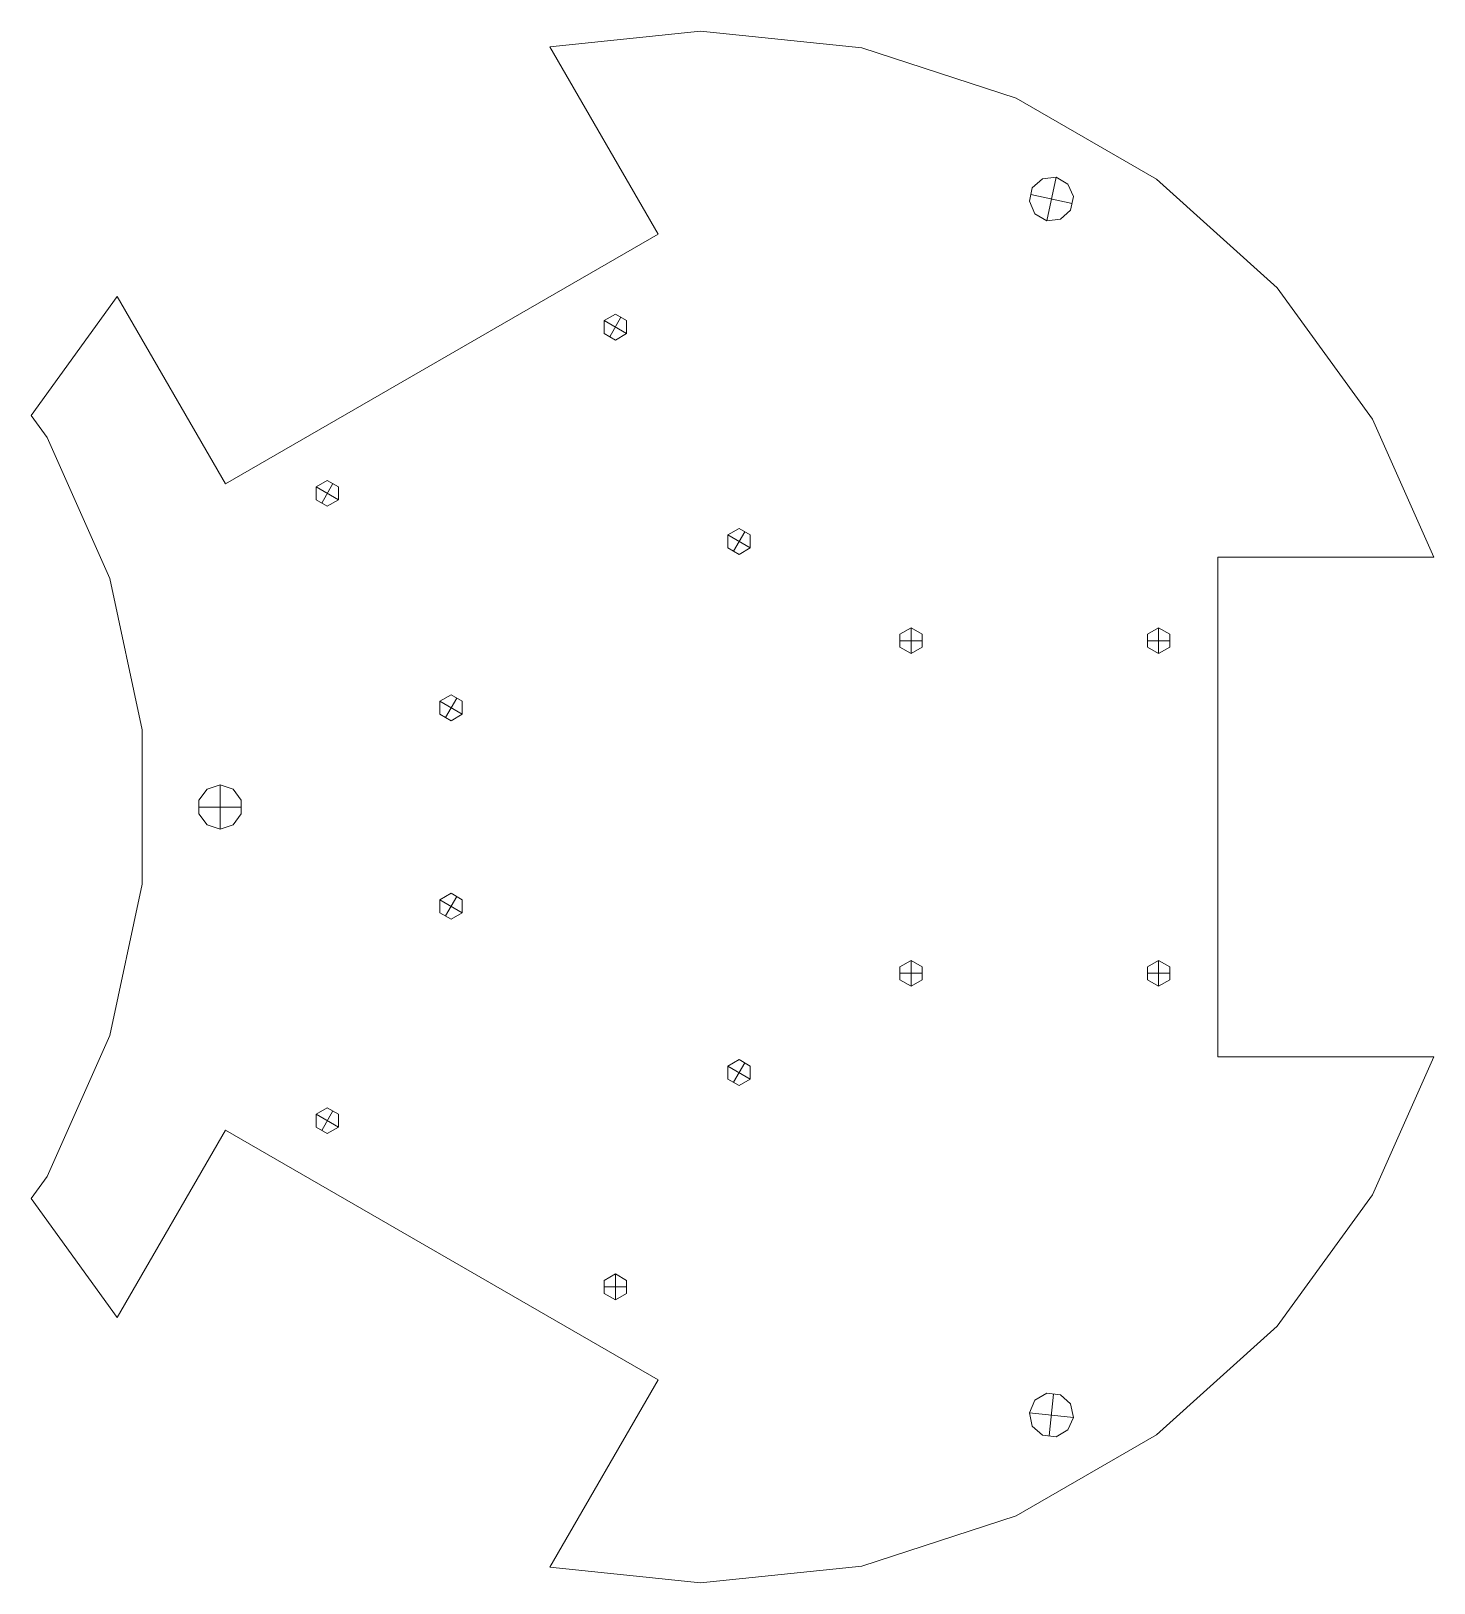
# Model space of a CAD drawing. Header units: millimetres. Extents: x -91 to 99, y -105 to 105.
import ezdxf

# ---------------------------------------------------------------- set-up
doc = ezdxf.new("R2010")
doc.units = ezdxf.units.MM
doc.layers.get('0').update_dxf_attribs({"linetype": 'CONTINUOUS', "lineweight": 0})
doc.layers.add('hole cross hairs', color=7, linetype='CONTINUOUS', lineweight=0)

msp = doc.modelspace()

# ---------------------------------------------------------------- linework, layer by layer
for p, q in [((-20.36, 102.86), (0, 105)), ((0, 105), (21.83, 102.71)), ((-5.73, 77.52), (-20.36, 102.86)), ((21.83, 102.71), (42.71, 95.92)), ((42.71, 95.92), (61.72, 84.95)), ((44.9, 83.77), (46.28, 85.01)), ((46.28, 85.01), (48.12, 85.21)), ((48.12, 85.21), (49.73, 84.28)), ((49.73, 84.28), (50.48, 82.59)), ((61.72, 84.95), (78.03, 70.26)), ((44.52, 81.96), (44.9, 83.77)), ((45.27, 80.26), (44.52, 81.96)), ((50.48, 82.59), (50.1, 80.77)), ((46.88, 79.34), (45.27, 80.26)), ((50.1, 80.77), (48.72, 79.53)), ((48.72, 79.53), (46.88, 79.34)), ((-64.27, 43.72), (-5.73, 77.52)), ((78.03, 70.26), (90.93, 52.5)), ((-90.57, 52.99), (-78.9, 69.06)), ((-78.9, 69.06), (-64.27, 43.72)), ((-13.03, 65.82), (-11.51, 66.69)), ((-13.03, 64.07), (-13.03, 65.82)), ((-11.51, 66.69), (-10, 65.82)), ((-10, 65.82), (-10, 64.07)), ((-11.51, 63.19), (-13.03, 64.07)), ((-10, 64.07), (-11.51, 63.19)), ((-88.4, 50), (-90.57, 52.99)), ((90.93, 52.5), (99.26, 33.8)), ((-79.89, 30.9), (-88.4, 50)), ((-52, 43.32), (-50.49, 44.19)), ((-50.49, 44.19), (-48.97, 43.32)), ((-52, 41.57), (-52, 43.32)), ((-48.97, 43.32), (-48.97, 41.57)), ((-50.49, 40.69), (-52, 41.57)), ((-48.97, 41.57), (-50.49, 40.69)), ((3.72, 36.81), (5.24, 37.68)), ((3.72, 35.06), (3.72, 36.81)), ((5.24, 37.68), (6.75, 36.81)), ((6.75, 36.81), (6.75, 35.06)), ((5.24, 34.18), (3.72, 35.06)), ((6.75, 35.06), (5.24, 34.18)), ((99.26, 33.8), (70, 33.8)), ((70, 33.8), (70, -33.8)), ((-75.55, 10.45), (-79.89, 30.9)), ((26.98, 23.38), (28.5, 24.25)), ((26.98, 21.63), (26.98, 23.38)), ((28.5, 24.25), (30.02, 23.38)), ((30.02, 23.38), (30.02, 21.63)), ((60.48, 23.38), (62, 24.25)), ((60.48, 21.63), (60.48, 23.38)), ((62, 24.25), (63.52, 23.38)), ((63.52, 23.38), (63.52, 21.63)), ((28.5, 20.75), (26.98, 21.63)), ((30.02, 21.63), (28.5, 20.75)), ((62, 20.75), (60.48, 21.63)), ((63.52, 21.63), (62, 20.75)), ((-35.25, 14.31), (-33.74, 15.18)), ((-33.74, 15.18), (-32.22, 14.31)), ((-35.25, 12.56), (-35.25, 14.31)), ((-32.22, 14.31), (-32.22, 12.56)), ((-33.74, 11.68), (-35.25, 12.56)), ((-32.22, 12.56), (-33.74, 11.68)), ((-75.55, -10.45), (-75.55, 10.45)), ((-67.85, 0.93), (-66.76, 2.43)), ((-66.76, 2.43), (-65, 3)), ((-65, 3), (-63.24, 2.43)), ((-63.24, 2.43), (-62.15, 0.93)), ((-67.85, -0.93), (-67.85, 0.93)), ((-62.15, 0.93), (-62.15, -0.93)), ((-66.76, -2.43), (-67.85, -0.93)), ((-62.15, -0.93), (-63.24, -2.43)), ((-65, -3), (-66.76, -2.43)), ((-63.24, -2.43), (-65, -3)), ((-79.89, -30.9), (-75.55, -10.45)), ((-35.25, -12.56), (-33.74, -11.68)), ((-35.25, -14.31), (-35.25, -12.56)), ((-33.74, -11.68), (-32.22, -12.56)), ((-32.22, -12.56), (-32.22, -14.31)), ((-33.74, -15.18), (-35.25, -14.31)), ((-32.22, -14.31), (-33.74, -15.18)), ((26.98, -21.62), (28.5, -20.75)), ((28.5, -20.75), (30.02, -21.63)), ((60.48, -21.62), (62, -20.75)), ((62, -20.75), (63.52, -21.63)), ((26.98, -23.38), (26.98, -21.62)), ((30.02, -21.63), (30.02, -23.37)), ((60.49, -23.38), (60.48, -21.62)), ((63.52, -21.63), (63.52, -23.37)), ((28.5, -24.25), (26.98, -23.38)), ((30.02, -23.37), (28.5, -24.25)), ((62, -24.25), (60.49, -23.38)), ((63.52, -23.37), (62, -24.25)), ((-88.4, -50), (-79.89, -30.9)), ((3.72, -35.06), (5.24, -34.18)), ((3.72, -36.81), (3.72, -35.06)), ((5.24, -34.18), (6.75, -35.06)), ((6.75, -35.06), (6.75, -36.81)), ((70, -33.8), (99.26, -33.8)), ((99.26, -33.8), (90.93, -52.5)), ((5.24, -37.68), (3.72, -36.81)), ((6.75, -36.81), (5.24, -37.68)), ((-52, -41.57), (-50.49, -40.69)), ((-52, -43.32), (-52, -41.57)), ((-50.49, -40.69), (-48.97, -41.57)), ((-48.97, -41.57), (-48.97, -43.32)), ((-64.27, -43.72), (-78.9, -69.06)), ((-5.73, -77.52), (-64.27, -43.72)), ((-50.49, -44.19), (-52, -43.32)), ((-48.97, -43.32), (-50.49, -44.19)), ((-90.57, -52.99), (-88.4, -50)), ((-78.9, -69.06), (-90.57, -52.99)), ((90.93, -52.5), (78.03, -70.26)), ((-13.03, -64.07), (-11.51, -63.19)), ((-13.03, -65.82), (-13.03, -64.07)), ((-11.51, -63.19), (-10, -64.07)), ((-10, -64.07), (-10, -65.82)), ((-11.51, -66.69), (-13.03, -65.82)), ((-10, -65.82), (-11.51, -66.69)), ((78.03, -70.26), (61.72, -84.95)), ((-20.36, -102.86), (-5.73, -77.52)), ((45.27, -80.27), (46.88, -79.34)), ((46.88, -79.34), (48.72, -79.53)), ((48.72, -79.53), (50.1, -80.77)), ((44.52, -81.96), (45.27, -80.27)), ((50.1, -80.77), (50.48, -82.59)), ((44.9, -83.77), (44.52, -81.96)), ((46.28, -85.01), (44.9, -83.77)), ((50.48, -82.59), (49.73, -84.28)), ((61.72, -84.95), (42.71, -95.92)), ((48.12, -85.21), (46.28, -85.01)), ((49.73, -84.28), (48.12, -85.21)), ((42.71, -95.92), (21.83, -102.71)), ((0, -105), (-20.36, -102.86)), ((21.83, -102.71), (0, -105))]:
    msp.add_line(p, q)
at = {"layer": 'hole cross hairs'}
for p, q in [((48.12, 85.21), (46.88, 79.34)), ((50.29, 81.68), (44.71, 82.87)), ((-13.03, 65.82), (-10, 64.07)), ((-10.76, 66.26), (-12.27, 63.63)), ((-52, 43.32), (-48.97, 41.57)), ((-49.73, 43.76), (-51.24, 41.13)), ((3.72, 36.81), (6.75, 35.06)), ((5.99, 37.24), (4.48, 34.62)), ((28.5, 24.25), (28.5, 20.75)), ((62, 24.25), (62, 20.75)), ((30.02, 22.5), (26.98, 22.5)), ((63.52, 22.5), (60.48, 22.5)), ((-32.98, 14.74), (-34.49, 12.12)), ((-35.25, 14.31), (-32.22, 12.56)), ((-65, 3), (-65, -3)), ((-67.85, 0), (-62.15, 0)), ((-32.22, -14.31), (-35.25, -12.56)), ((-32.98, -12.12), (-34.49, -14.74)), ((28.5, -20.75), (28.5, -24.25)), ((62, -20.75), (62, -24.25)), ((30.02, -22.5), (26.98, -22.5)), ((60.48, -22.5), (63.52, -22.5)), ((3.72, -35.06), (6.75, -36.81)), ((5.99, -34.62), (4.48, -37.24)), ((-52, -41.57), (-48.97, -43.32)), ((-49.73, -41.13), (-51.24, -43.76)), ((-10, -64.94), (-13.03, -64.94)), ((-11.51, -63.19), (-11.51, -66.69)), ((47.8, -79.44), (47.2, -85.11)), ((44.52, -81.96), (50.48, -82.59))]:
    msp.add_line(p, q, dxfattribs=at)

doc.saveas('drawing.dxf')
